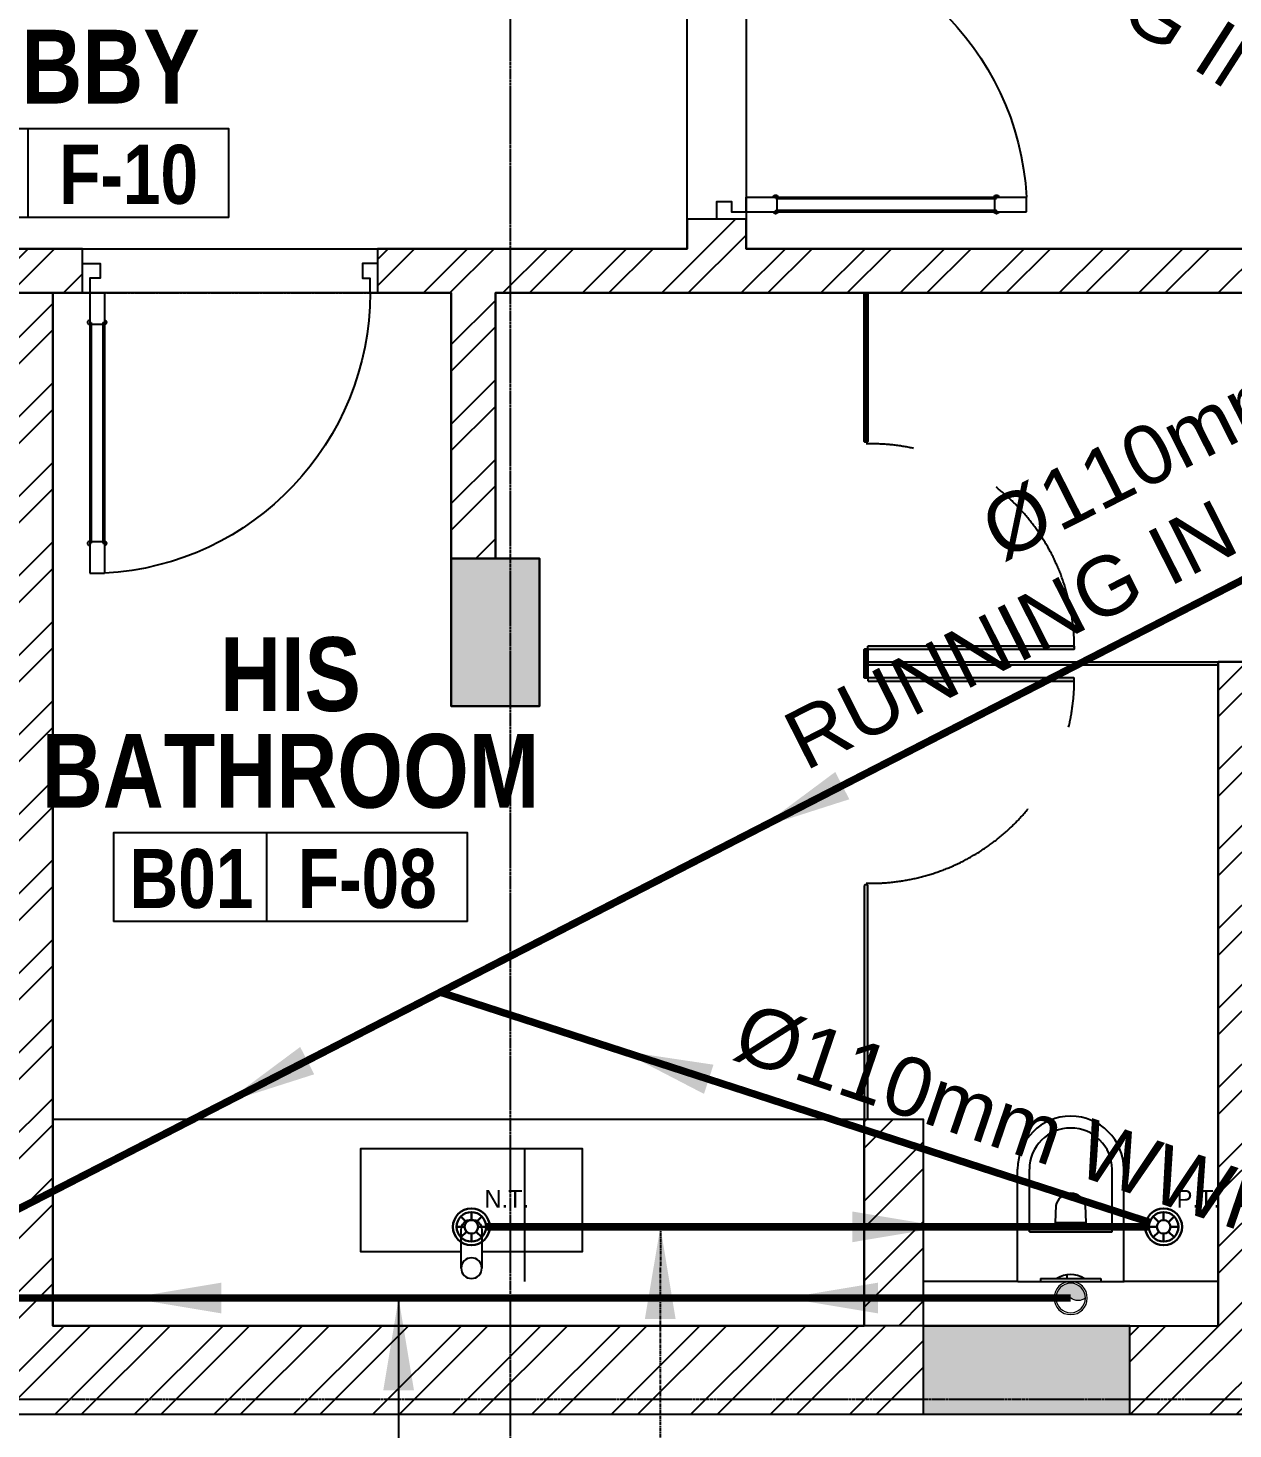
# Model space of a CAD drawing. Header units: millimetres. Extents: x -8500 to 104886, y -7800 to 56500.
# Drawn here: x 55916 to 60000, y 4500 to 9248 of the extents above; entities that cross this region are included whole.
import ezdxf
from ezdxf.enums import TextEntityAlignment as Align

# ---------------------------------------------------------------- set-up
doc = ezdxf.new("R2010")
doc.units = ezdxf.units.MM
doc.header["$LTSCALE"] = 10
doc.set_wipeout_variables(frame=1)
for name, pattern in [('1803 B01 Axis$0$CENTER2', [1.125, 0.75, -0.125, 0.125, -0.125]), ('1803 B01 b03$0$HIDDEN', [0.375, 0.25, -0.125]), ('ACISOWELD', [3, 2, -1]), ('CENTER', [2, 1.25, -0.25, 0.25, -0.25]), ('HIDDEN', [0.375, 0.25, -0.125])]:
    doc.linetypes.add(name, pattern=pattern)
for name, color, linetype in [('1803 B01 Axis$0$AXIS-MEP', 8, '1803 B01 Axis$0$CENTER2'), ('1803 B01 b03$0$COLS-AR', 4, 'Continuous'), ('1803 B01 b03$0$COLS-HATCH-AR', 251, 'Continuous'), ('1803 B01 b03$0$DOOR-AR', 43, 'Continuous'), ('1803 B01 b03$0$FIX-AR', 45, 'Continuous'), ('1803 B01 b03$0$HIDDEN-AR', 43, '1803 B01 b03$0$HIDDEN'), ('1803 B01 b03$0$TAG-ROOM-AR', 181, 'Continuous'), ('1803 B01 b03$0$WALL-AR', 7, 'Continuous'), ('CEILING', 7, 'Continuous'), ('DIM-IN-AR', 251, 'Continuous'), ('DOOR-AR', 43, 'Continuous'), ('FIX-AR', 45, 'Continuous'), ('ID-FUR', 1, 'Continuous'), ('ID-GLASS', 5, 'Continuous'), ('ID-HATCH', 8, 'Continuous'), ('ID-SANITARY', 1, 'Continuous'), ('ID-WIPEOUT', 8, 'Continuous')]:
    doc.layers.add(name, color=color, linetype=linetype)
for name, color, linetype, lineweight in [('FUR', 9, 'Continuous', 9), ('SH - SWP', 10, 'Continuous', 25), ('SH - WWP', 82, 'CENTER', 13), ('TOILET 2', 10, 'Continuous', 25), ('WWP', 82, 'CENTER', 13)]:
    doc.layers.add(name, color=color, linetype=linetype, lineweight=lineweight)
doc.styles.add('1803 B01 b03$0$ARABIC1', font='sarb.shx')
doc.styles.add('1803 B01 b03$0$BOLD-SOFT', font='swisscb.ttf')
doc.styles.add('ARIAL', font='Arial.ttf')
doc.dimstyles.new('1-100-OUT', dxfattribs={"dimscale": 1.25, "dimtxt": 180, "dimasz": 1, "dimexe": 0, "dimexo": 0, "dimgap": 60, "dimtad": 1, "dimdec": 0, "dimblk": 'DIM-END', "dimcen": 2.5, "dimclrd": 256, "dimclre": 3, "dimclrt": 3, "dimadec": 0, "dimazin": 0, "dimtfac": 1, "dimtdec": 0, "dimtix": 1, "dimtmove": 2, "dimatfit": 0, "dimldrblk": 'LEADER-ARROW', "dimlwe": -1, "dimarcsym": 0})
pattern_1 = [(45, (-2536.511658667004, 290.1926183005338), (3.394112549695428, 9.050966799187806), [60, -8, 20, -4]), (45, (-2534.164064153465, 295.3686399388193), (-6.590235200658622, 0.9333809511662438), [12, -1.32, 24, -3]), (45, (-2537.501608160665, 294.0109949189412), (12.81277487510024, 16.60286722226014), [32, -5.599999999999997, 16, -4])]

# ---------------------------------------------------------------- blocks, each defined once
blk = doc.blocks.new('1803 B01 b03$0$1st cols')
at = {"layer": '1803 B01 b03$0$COLS-HATCH-AR'}
h = blk.add_hatch(color=256, dxfattribs=at)
h.dxf.hatch_style = 1
h.paths.add_polyline_path([(57349.99999999987, 6950), (57650, 6950), (57650, 7450), (57349.99999999987, 7450)])
h = blk.add_hatch(color=256, dxfattribs=at)
h.dxf.hatch_style = 1
h.paths.add_polyline_path([(58949.9999999994, 4550), (59649.99999999943, 4550), (59649.99999999943, 4850), (58949.9999999994, 4850)])
at = {"layer": '1803 B01 b03$0$COLS-AR'}
for points in [[(57349.99999999987, 6950), (57650, 6950), (57650, 7450), (57349.99999999987, 7450)], [(58949.9999999994, 4550), (59649.99999999943, 4550), (59649.99999999943, 4850), (58949.9999999994, 4850)]]:
    blk.add_lwpolyline(points, close=True, dxfattribs=at)
blk = doc.blocks.new('1803 B01 Axis$0$1803 B01 AXIS')
for p, q in [((57550.00000000047, 55300), (57550.00000000048, -5800)), ((85099.99999999999, 4600), (-7300, 4600))]:
    blk.add_line(p, q)
blk = doc.blocks.new('1803 B01 Axis')
at = {"layer": '1803 B01 Axis$0$AXIS-MEP'}
blk.add_blockref('1803 B01 Axis$0$1803 B01 AXIS', (0, 0), dxfattribs=at)
blk = doc.blocks.new('1803 B01 b03$0$door 1000')
for p, q in [((24.99999526662577, -1.1718875612e-06), (25.00005665933713, 949.9999977178957)), ((25.00005665933713, 949.9999977178957), (75.00005666952347, 949.9999953245643)), ((74.9999952768121, -3.5652192309e-06), (75.00005666952347, 949.9999953245643)), ((25.0000517876324, 848.2212434319079), (30.00005178865104, 848.2212431927107)), ((30.0000000543223, 99.99999860929528), (30.00005178865104, 848.2212431927107)), ((30.00005153354142, 842.8863228036789), (70.00005154169047, 842.8863208887415)), ((70.00000006247137, 99.9999966948017), (70.00005179680011, 848.2212412777664)), ((70.00005179680011, 848.2212412777664), (75.00005179781874, 848.2212410385765)), ((25.00000005330367, 99.99999884848513), (30.0000000543223, 99.99999860929528)), ((30.00000030943193, 105.33491899832), (70.000000317581, 105.334917083841)), ((70.00000006247137, 99.9999966948017), (75.00000006349002, 99.99999645515345)), ((24.99999526662577, -1.1718875612e-06), (74.9999952768121, -3.5652192309e-06))]:
    blk.add_line(p, q)
for points in [[(0, -100), (60, -100), (60, -50), (25, -50), (25, 0), (0, 0)], [(1000, -100), (950, -100), (950, -50), (975, -50), (975, 0), (1000, 0)]]:
    blk.add_lwpolyline(points)
for centre, radius, start, end in [((23.20192924753064, -0.7172119808310528), 952.1272258847451, 0.0431587137992509, 86.8814251910626), ((26.88186890646466, 848.5091553698076), 8.316217539545733, 103.0783209643427, 256.9216735506072), ((73.11823470672245, 848.5091531565558), 8.316217539545733, 283.0783209643427, 76.92167355060718), ((26.88181714438542, 99.71208673050567), 8.316217539545733, 103.0783209643427, 256.9216735506072), ((73.11818294465775, 99.71208451770507), 8.316217539545733, 283.0783209643427, 76.92167355060718)]:
    blk.add_arc(centre, radius, start, end)
blk = doc.blocks.new('1803 B01 b03$0$ROOM NO-TAG-100')
for p, q in [((-0.8, 0), (-0.8, 3)), ((6, 0), (-6, 0))]:
    blk.add_line(p, q)
blk.add_lwpolyline([(6, 0), (6, 3), (-6, 3), (-6, 0)])
at = {"color": 3, "style": '1803 B01 b03$0$ARABIC1'}
for p in [(-7.276e-13, 20.4790046120312), (-7.276e-13, 17.71020842493213), (-7.276e-13, 14.91247788289933)]:
    blk.add_attdef('---', text='', height=2, dxfattribs=at).set_placement(p, align=Align.CENTER)
at = {"style": '1803 B01 b03$0$BOLD-SOFT'}
for p in [(-7.276e-13, 10.52454631379012), (-7.276e-13, 7.134277234512772), (-7.276e-13, 3.856659358398683)]:
    blk.add_attdef('///', text='', height=2.5, dxfattribs=at).set_placement(p, align=Align.CENTER)
at = {"color": 9, "style": '1803 B01 b03$0$BOLD-SOFT'}
for tag, p in [('B00', (-3.357659163579372, 0.4580259169837519)), ('X00', (2.602749884342629, 0.4580259169837519))]:
    blk.add_attdef(tag, text='', height=2, dxfattribs=at).set_placement(p, align=Align.CENTER)
blk = doc.blocks.new('door 1000')
for p, q in [((24.99999526662577, -1.1718875612e-06), (25.00005665933713, 949.9999977178957)), ((25.00005665933713, 949.9999977178957), (75.00005666952347, 949.9999953245643)), ((74.9999952768121, -3.5652192309e-06), (75.00005666952347, 949.9999953245643)), ((25.0000517876324, 848.2212434319079), (30.00005178865104, 848.2212431927107)), ((30.0000000543223, 99.99999860929528), (30.00005178865104, 848.2212431927107)), ((30.00005153354142, 842.8863228036789), (70.00005154169047, 842.8863208887415)), ((70.00000006247137, 99.9999966948017), (70.00005179680011, 848.2212412777664)), ((70.00005179680011, 848.2212412777664), (75.00005179781874, 848.2212410385765)), ((25.00000005330367, 99.99999884848513), (30.0000000543223, 99.99999860929528)), ((30.00000030943193, 105.33491899832), (70.000000317581, 105.334917083841)), ((70.00000006247137, 99.9999966948017), (75.00000006349002, 99.99999645515345)), ((24.99999526662577, -1.1718875612e-06), (74.9999952768121, -3.5652192309e-06))]:
    blk.add_line(p, q)
for points in [[(0, -100), (60, -100), (60, -50), (25, -50), (25, 0), (0, 0)], [(1000, -100), (950, -100), (950, -50), (975, -50), (975, 0), (1000, 0)]]:
    blk.add_lwpolyline(points)
for centre, radius, start, end in [((23.20192924753064, -0.7172119808310528), 952.1272258847451, 0.0431587137992509, 86.8814251910626), ((26.88186890646466, 848.5091553698076), 8.316217539545733, 103.0783209643427, 256.9216735506072), ((73.11823470672245, 848.5091531565558), 8.316217539545733, 283.0783209643427, 76.92167355060718), ((26.88181714438542, 99.71208673050567), 8.316217539545733, 103.0783209643427, 256.9216735506072), ((73.11818294465775, 99.71208451770507), 8.316217539545733, 283.0783209643427, 76.92167355060718)]:
    blk.add_arc(centre, radius, start, end)
blk = doc.blocks.new('*U143')
blk.add_wipeout([(-1.2505552149377763e-12, 150.0000000000009), (0, 2.2737367544323206e-13), (-1000.0062647382449, 2.2737367544323206e-13), (-1000.006264738246, 150.0000000000009)]).dxf.layer = 'ID-WIPEOUT'
blk.add_lwpolyline([(0, 0), (-1000.006264738245, 0), (-1000.006264738247, 150), (-1.3642e-12, 150)], close=True)
blk = doc.blocks.new('XR-FF_PLAN_INT$0$First Floor Plan$0$C41FC29B5')
for p, q in [((-102.5, -9.496549907547882), (-102.5, 0)), ((102.4999999999418, 0), (-102.5, 0)), ((102.4999999999418, -9.496549907547882), (102.4999999999418, 0)), ((102.4999999999418, -9.496549907606097), (-102.5, -9.496549907606097)), ((13.37831543828361, -22.71084404060821), (13.3783154382254, -9.496549907606097))]:
    blk.add_line(p, q)
blk.add_arc((0.5436691196518951, 59.44402094237738), 83.15136791716964, 236.0061155926657, 303.9938844105657)
blk = doc.blocks.new('XR-FF_PLAN_INT$0$First Floor Plan$0$C2B5C50D5')
at = {"ltscale": 10}
blk.add_wipeout([(180.00000000000722, -6.069170614903324e-14), (180.00000000000716, -380), (176.98028679686797, -412.83257658641844), (168.9668609955334, -442.04997893086), (153.4253451884626, -474.1310971666884), (135.46831911090186, -498.5256702882109), (112.48110747212985, -520.5275790079846), (91.30639436747418, -535.1229910348978), (66.25799146518642, -547.3615205684999), (42.27192237206128, -554.9659526278502), (18.797370707329264, -559.0158061582595), (-12.265556918999096, -559.5816140741211), (-44.69588348494051, -554.362490230841), (-73.95967860314852, -544.1035220247211), (-98.92173509590697, -530.3811501672142), (-132.15468117213982, -502.20941143909084), (-151.18060967418302, -477.6955641702394), (-168.1865325844255, -444.1349378827742), (-175.37610176893463, -420.53668620313925), (-178.7967418635842, -400.7779955473712), (-180.00000000000006, -379.99999999999255), (-179.99999999999278, 5.443418860806689e-15), (180.00000000002177, -6.069170614903592e-14)], dxfattribs=at).dxf.layer = 'ID-WIPEOUT'
for p, q in [((179.3317345519025, 0), (-180.6682654480973, 0)), ((-180, 0), (-180, -379.9999999999855)), ((180, 0), (180, -379.9999999999855)), ((-140, -168.2337855279766), (-139.9999999999854, -379.9999999999855)), ((140.0000000000145, -168.233785527962), (-140, -168.2337855279766)), ((140.0000000000145, -168.233785527962), (140.0000000000145, -379.9999999999855))]:
    blk.add_line(p, q, dxfattribs=at)
blk.add_lwpolyline([(50.24126471935597, -256.8885345024464), (52.76953814894659, -199.7069478053454), (0, -199.7069478053308), (-52.76953814893204, -199.7069478053308), (-50.24126471934142, -256.888534502461, 0.3653202861947638), (0, -298.6262657353218, 0.365320286194774)], format="xyb", close=True, dxfattribs=at)
for radius in [180.0000000000073, 140.0000000000073]:
    blk.add_arc((1.45519e-11, -379.9999999999855), radius, 180, 0, dxfattribs=at)
blk.add_blockref('XR-FF_PLAN_INT$0$First Floor Plan$0$C41FC29B5', (5.82077e-11, 0))
blk = doc.blocks.new('*U144')
at = {"layer": 'ID-HATCH'}
h = blk.add_hatch(dxfattribs=at)
h.set_pattern_fill('AR-RROOF', color=8, scale=4, angle=45)
h.set_pattern_definition([(45, (-3024.500857454155, 292.1572436664297), (3.394112549695428, 9.050966799187806), [60, -8, 20, -4]), (45, (-3022.153262940616, 297.3332653047153), (-6.590235200658622, 0.9333809511662438), [12, -1.32, 24, -3]), (45, (-3025.490806947817, 295.9756202848371), (12.81277487510024, 16.60286722226014), [32, -5.599999999999997, 16, -4])])
h.paths.add_polyline_path([(-2.000221779110852, 7.999964133634446), (-1185.989437783338, 7.969096949338601), (-1187.989382468537, 5.969060849330258), (-1187.989161210626, -2.030939624093051), (-1185.989105896477, -4.030903522554837), (-1.999888849186725, -4.000036338240687), (5.56274001447e-05, -2.000000238238099), (-0.0001662563492467, 6.00000023517841)])
blk.add_lwpolyline([(-2.000221779110852, 7.999964133634446), (-1185.989437783338, 7.969096949338601), (-1187.989382468537, 5.969060849330258), (-1187.989161210626, -2.030939624093051), (-1185.989105896477, -4.030903522554837), (-1.999888849186725, -4.000036338240687), (5.56274001447e-05, -2.000000238238099), (-0.0001662563492467, 6.00000023517841)], close=True)
blk = doc.blocks.new('*U145')
at = {"layer": 'ID-HATCH'}
h = blk.add_hatch(dxfattribs=at)
h.set_pattern_fill('AR-RROOF', color=8, scale=4, angle=45)
h.set_pattern_definition(pattern_1)
h.paths.add_polyline_path([(-2.000073119943863, -8.000001302270295), (-698.0001089188048, -7.995563926667054), (-700.0000907692021, -5.995564990848158), (-700.0000181707875, 2.004435485988004), (-698.0000000211853, 4.004436550004376), (-1.999963179260703, 3.999999174402218), (1.84625237125e-05, 2.0000002385852), (-5.47617287339e-05, -6.000000238255796)])
blk.add_lwpolyline([(-2.000073119943863, -8.000001302270295), (-698.0001089188048, -7.995563926667054), (-700.0000907692021, -5.995564990848158), (-700.0000181707875, 2.004435485988004), (-698.0000000211853, 4.004436550004376), (-1.999963179260703, 3.999999174402218), (1.84625237125e-05, 2.0000002385852), (-5.47617287339e-05, -6.000000238255796)], close=True)
blk = doc.blocks.new('*U146')
at = {"layer": 'ID-HATCH'}
h = blk.add_hatch(dxfattribs=at)
h.set_pattern_fill('AR-RROOF', color=8, scale=4, angle=45)
h.set_pattern_definition([(45, (-1936.51175159737, 292.187334439319), (3.394112549695428, 9.050966799187806), [60, -8, 20, -4]), (45, (-1934.164157083831, 297.3633560776045), (-6.590235200658622, 0.9333809511662438), [12, -1.32, 24, -3]), (45, (-1937.501701091031, 296.0057110577263), (12.81277487510024, 16.60286722226014), [32, -5.599999999999997, 16, -4])])
h.paths.add_polyline_path([(-2.000221779110852, 7.999964133634446), (-98.0003319265527, 7.999187722227866), (-100.0002766117524, 5.999151622219521), (-100.0000553538408, -2.000848851203784), (-98.00000003969211, -4.000812749665571), (-1.999888849186725, -4.000036338240687), (5.56274001447e-05, -2.000000238238099), (-0.0001662563492467, 6.00000023517841)])
blk.add_lwpolyline([(-2.000221779110852, 7.999964133634446), (-98.0003319265527, 7.999187722227866), (-100.0002766117524, 5.999151622219521), (-100.0000553538408, -2.000848851203784), (-98.00000003969211, -4.000812749665571), (-1.999888849186725, -4.000036338240687), (5.56274001447e-05, -2.000000238238099), (-0.0001662563492467, 6.00000023517841)], close=True)
blk = doc.blocks.new('*U147')
at = {"layer": 'ID-HATCH'}
h = blk.add_hatch(dxfattribs=at)
h.set_pattern_fill('AR-RROOF', color=8, scale=4, angle=45)
h.set_pattern_definition([(45, (-2342.471555788788, 292.1761067126769), (3.394112549695428, 9.050966799187806), [60, -8, 20, -4]), (45, (-2340.123961275249, 297.3521283509624), (-6.590235200658622, 0.9333809511662438), [12, -1.32, 24, -3]), (45, (-2343.46150528245, 295.9944833310843), (12.81277487510024, 16.60286722226014), [32, -5.599999999999997, 16, -4])])
h.paths.add_polyline_path([(-2.000221779110852, 7.999964133634446), (-503.9601361179706, 7.987959995585811), (-505.9600808031701, 5.987923895577467), (-505.9598595452587, -2.01207657784584), (-503.9598042311101, -4.012040476307626), (-1.999888849186725, -4.000036338240687), (5.56274001447e-05, -2.000000238238099), (-0.0001662563492467, 6.00000023517841)])
blk.add_lwpolyline([(-2.000221779110852, 7.999964133634446), (-503.9601361179706, 7.987959995585811), (-505.9600808031701, 5.987923895577467), (-505.9598595452587, -2.01207657784584), (-503.9598042311101, -4.012040476307626), (-1.999888849186725, -4.000036338240687), (5.56274001447e-05, -2.000000238238099), (-0.0001662563492467, 6.00000023517841)], close=True)
blk = doc.blocks.new('*U148')
at = {"layer": 'ID-HATCH'}
h = blk.add_hatch(dxfattribs=at)
h.set_pattern_fill('AR-RROOF', color=8, scale=4, angle=45)
h.set_pattern_definition(pattern_1)
h.paths.add_polyline_path([(-2.000073119943863, -8.000001302270295), (-698.0001089188048, -7.995563926667054), (-700.0000907692021, -5.995564990848158), (-700.0000181707875, 2.004435485988004), (-698.0000000211853, 4.004436550004376), (-1.999963179260703, 3.999999174402218), (1.84625237125e-05, 2.0000002385852), (-5.47617287339e-05, -6.000000238255796)])
blk.add_lwpolyline([(-2.000073119943863, -8.000001302270295), (-698.0001089188048, -7.995563926667054), (-700.0000907692021, -5.995564990848158), (-700.0000181707875, 2.004435485988004), (-698.0000000211853, 4.004436550004376), (-1.999963179260703, 3.999999174402218), (1.84625237125e-05, 2.0000002385852), (-5.47617287339e-05, -6.000000238255796)], close=True)
blk = doc.blocks.new('*U149')
at = {"layer": 'ID-HATCH'}
h = blk.add_hatch(dxfattribs=at)
h.set_pattern_fill('AR-RROOF', color=8, scale=4, angle=45)
h.set_pattern_definition([(45, (-2630.497222347346, 292.168140718466), (3.394112549695428, 9.050966799187806), [60, -8, 20, -4]), (45, (-2628.149627833807, 297.3441623567516), (-6.590235200658622, 0.9333809511662438), [12, -1.32, 24, -3]), (45, (-2631.487171841007, 295.9865173368734), (12.81277487510024, 16.60286722226014), [32, -5.599999999999997, 16, -4])])
h.paths.add_polyline_path([(-2.000221779110852, 7.999964133634446), (-791.9858026765288, 7.979994001374987), (-793.9857473617284, 5.979957901366645), (-793.9855261038167, -2.020042572056663), (-791.985470789668, -4.020006470518448), (-1.999888849186725, -4.000036338240687), (5.56274001447e-05, -2.000000238238099), (-0.0001662563492467, 6.00000023517841)])
blk.add_lwpolyline([(-2.000221779110852, 7.999964133634446), (-791.9858026765288, 7.979994001374987), (-793.9857473617284, 5.979957901366645), (-793.9855261038167, -2.020042572056663), (-791.985470789668, -4.020006470518448), (-1.999888849186725, -4.000036338240687), (5.56274001447e-05, -2.000000238238099), (-0.0001662563492467, 6.00000023517841)], close=True)
blk = doc.blocks.new('A$C29A14E84')
for p, q in [((-35, 0), (-35, -130)), ((35, -130), (35, 0))]:
    blk.add_line(p, q)
blk.add_lwpolyline([(-35, -55), (-375, -55), (-375, -405), (375, -405), (375, -55), (35, -55)])
blk.add_circle((0, 0), 35)
blk.add_arc((0, -130), 35, 180, 0)
blk = doc.blocks.new('A$C193A5146')
at = {"layer": 'SH - SWP', "lineweight": 15}
h = blk.add_hatch(color=256, dxfattribs=at)
edge = h.paths.add_edge_path()
edge.add_ellipse((-1, 1.249929575773421), major_axis=(-1.131884257421873, 1.131884257421873), ratio=1, start_angle=96.33861705339172, end_angle=173.6613829466086, ccw=False)
edge.add_ellipse((0, 0), major_axis=(1.414213562374951, 1.414213562374951), ratio=0.999999999997374, start_angle=-44.99999999999977, end_angle=135, ccw=False)
edge.add_ellipse((1, -1.249929575773421), major_axis=(1.131884257421873, 1.131884257421873), ratio=1, start_angle=6.338617053391655, end_angle=83.66138294660833)
for radius in [2.25, 2]:
    blk.add_circle((0, 0), radius, dxfattribs=at)
for centre, start, end in [((1, -1.249929575773421), 51.33861705367175, 128.6613829463282), ((-1, 1.249929575773421), 231.3386170536718, 308.6613829463283)]:
    blk.add_arc(centre, 1.600726067880088, start, end, dxfattribs=at)
blk = doc.blocks.new('DIM-END')
at = {"layer": 'DIM-IN-AR', "color": 1}
for p, q in [((0, -90.00000000000182), (0, 89.99999999999818)), ((-90, -1.819e-12), (90, -1.819e-12))]:
    blk.add_line(p, q, dxfattribs=at)
at = {"layer": 'DIM-IN-AR', "color": 1, "const_width": 7.5}
blk.add_lwpolyline([(63.63961030678911, 63.63961030678729), (-63.63961030679639, -63.63961030679092)], dxfattribs=at)
blk = doc.blocks.new('LEADER-ARROW')
blk.add_solid([(-250, 41.66666666606031), (0, 1.45519e-11), (-250, -41.66666666606031)])
blk = doc.blocks.new('GRGSRTR')
at = {"layer": 'SH - WWP', "linetype": 'Continuous', "lineweight": 30, "ltscale": 15}
for p, q in [((60548.62240326031, 11323.04428809136), (60548.62240339071, 11349.91000767424)), ((60525.53809920325, 11299.95998425781), (60498.67237962037, 11299.9599843882)), ((60532.29933536798, 11316.2830520831), (60513.30240296199, 11335.27998467162)), ((60564.9454710856, 11316.28305192664), (60583.94240367412, 11335.27998433262)), ((60571.70670709386, 11299.9599840343), (60598.57242667675, 11299.95998390391)), ((60532.29933521151, 11283.63691636547), (60513.30240262299, 11264.63998395949)), ((60548.6224030368, 11276.87568020075), (60548.62240290642, 11250.00996061787)), ((60564.94547092913, 11283.63691620901), (60583.94240333512, 11264.63998362049))]:
    blk.add_line(p, q, dxfattribs=at)
for radius in [62.4375294091072, 49.95002352728579, 23.08430394394335]:
    blk.add_circle((60548.62240314856, 11299.95998414606), radius, dxfattribs=at)
at = {"layer": 'SH - WWP', "linetype": 'Continuous', "lineweight": 30, "ltscale": 15, "insert": (60592.74224441497, 11425.05754604563), "char_height": 59.9400282327429, "width": 240.7110114728749, "attachment_point": 1}
blk.add_mtext('N.T.', dxfattribs=at)
blk = doc.blocks.new('HHYRYRY')
at = {"layer": 'SH - WWP', "linetype": 'Continuous', "lineweight": 30, "ltscale": 15}
for p, q in [((-29410825.76086126, -22433296.87752616), (-29410844.75779366, -22433277.88059358)), ((-29410809.43779336, -22433290.11629015), (-29410809.43779324, -22433263.25057057)), ((-29410793.11472554, -22433296.87752631), (-29410774.11779295, -22433277.88059391)), ((-29410832.52209742, -22433313.20059398), (-29410859.387817, -22433313.20059386)), ((-29410825.76086142, -22433329.52366188), (-29410844.757794, -22433348.52059428)), ((-29410793.11472569, -22433329.52366203), (-29410774.1177933, -22433348.52059462)), ((-29410786.35348953, -22433313.20059422), (-29410759.48776994, -22433313.20059434)), ((-29410809.43779358, -22433336.28489804), (-29410809.43779372, -22433363.15061762))]:
    blk.add_line(p, q, dxfattribs=at)
for radius in [62.4375294091072, 49.95002352728579, 23.08430394394335]:
    blk.add_circle((-29410809.43779347, -22433313.20059409), radius, dxfattribs=at)
at = {"layer": 'SH - WWP', "linetype": 'Continuous', "lineweight": 30, "ltscale": 15, "insert": (-29410765.3179522, -22433188.1030322), "char_height": 59.9400282327429, "width": 240.7110114728749, "attachment_point": 1}
blk.add_mtext('P.T.', dxfattribs=at)

msp = doc.modelspace()

# ---------------------------------------------------------------- hatches: boundary and pattern name
at = {"layer": 'ID-HATCH'}
h = msp.add_hatch(dxfattribs=at)
h.set_pattern_fill('ANSI32', color=256, scale=20)
h.set_pattern_definition([(45, (10599.99373526961, -5700.000000151313), (-134.7038418160373, 134.7038418160373), []), (45, (10689.79633526961, -5700.000000151313), (-134.7038418160373, 134.7038418160373), [])])
h.paths.add_polyline_path([(58949.99373527091, 5550.000000000164), (58749.9937352709, 5549.99999999984), (58749.9937352709, 4850.000000000001), (58949.99373527091, 4850.000000000001)])

# ---------------------------------------------------------------- linework, layer by layer
msp.add_lwpolyline([(58749.9937352709, 4850.000000000001), (58749.9937352709, 5550), (58949.99373527091, 5550), (58949.99373527091, 4850.000000000001)])
at = {"layer": '1803 B01 b03$0$FIX-AR'}
msp.add_line((57599.99999999994, 5000.00000015131), (57599.99999999994, 5450.000000151311), dxfattribs=at)
at = {"layer": '1803 B01 b03$0$HIDDEN-AR'}
for p, q in [((56100.00000000916, 8499.999999998225), (57100.00000000913, 8499.999999998225)), ((56100.00000000916, 8349.999999998225), (57100.00000000913, 8349.999999998225))]:
    msp.add_line(p, q, dxfattribs=at)
at = {"layer": '1803 B01 b03$0$WALL-AR'}
for points in [[(52850.00000000001, 8499.999999999849), (52550, 8500), (52550, 4850), (47850, 4850), (47850, 5450), (46950, 5450), (46950, 4550), (60249.99999999994, 4550), (60250, 6650), (62050, 6650), (62050.00000000003, 8499.999999999998), (61750.00000000004, 8499.999999999998), (61750, 8500), (60250.00000000003, 8500), (60250, 8500), (58350, 8500), (58350, 8600), (58150, 8600), (58150, 8500), (57100.00000000918, 8499.999999998225), (57100.00000000918, 8349.999999998225), (57350, 8350)], [(54150, 8349.99999999929), (56100.00000000924, 8349.999999998225), (56100.00000000924, 8499.999999998225), (54150, 8499.9999999992)], [(57350, 8350), (57349.99999999987, 7450), (57500, 7450), (57500, 8350), (61749.99999999999, 8350), (61749.99999999999, 7100), (59950, 7099.999999999997), (59950, 6949.999999999997), (59950, 6950), (59950, 4850), (56000, 4850), (56000.00000000073, 8349.999999998323), (55850.00000000068, 8349.999999998323), (55850, 5550), (52850, 5550), (52850, 8350)]]:
    msp.add_lwpolyline(points, dxfattribs=at)
at = {"layer": 'CEILING'}
msp.add_lwpolyline([(58349.99999999994, 9700.000000001311), (58350, 8500), (62050.00000000003, 8499.999999999927), (62050.00000000119, 6850), (64100.0000000012, 6850), (64100.0000000012, 8900.000000001311), (63999.99999999994, 8900.000000001311), (63999.99999999992, 11600.00000000131), (61938.00307002665, 11600.0000000013), (61938.00307002665, 10900.00000000131), (61738.00307002665, 10900.00000000131), (61738.00307002665, 11500.0000000013), (59350.00000000122, 11500), (59350.00000000122, 9700.000000001311)], close=True, dxfattribs=at)
msp.add_lwpolyline([(45050, 10250), (45050, 5350), (46949.99999999997, 5350), (46949.99999999997, 5450), (47850, 5450), (47850, 4850), (52550, 4850), (52550.00000000019, 8500.000000001319), (52850.00000000001, 8500.000000001304), (52850.00000000001, 5550), (55850, 5550), (55850.00000000152, 8349.999999998361), (54150, 8349.999999998443), (54150, 8500.000000001304), (58150, 8500), (58149.99999999994, 9700.000000001311)], dxfattribs=at)
at = {"layer": 'FIX-AR'}
msp.add_line((56000.00000000915, 5550), (58749.9937352709, 5550), dxfattribs=at)
at = {"layer": 'ID-GLASS', "color": 8, "linetype": 'HIDDEN', "ltscale": 250}
for centre, start, end in [((58771.8384135285, 7148.57752408617), 0, 91.29367952005173), ((58771.8384135285, 7039.448142701866), 268.7063204799482, 0)]:
    msp.add_arc(centre, 690.1802989175775, start, end, dxfattribs=at)
at = {"layer": 'TOILET 2'}
msp.add_lwpolyline([(56000.00000000012, 5550), (58749.9937352709, 5550), (58749.9937352709, 4850.000000000001), (56000.00000000012, 4850.000000000001)], close=True, dxfattribs=at)

# ---------------------------------------------------------------- block references
at = {"layer": '1803 B01 b03$0$DOOR-AR', "xscale": -1, "rotation": 270}
msp.add_blockref('1803 B01 b03$0$door 1000', (58349.99999999994, 8600), dxfattribs=at)
at = {"layer": '1803 B01 b03$0$TAG-ROOM-AR'}
ref = msp.add_blockref('1803 B01 b03$0$ROOM NO-TAG-100', (55996.49999999994, 8606.135905077637), dxfattribs=dict(at, xscale=100, yscale=100, zscale=100))
ref.add_attrib('X00', 'F-10', dxfattribs={"layer": '0', "color": 9, "height": 200, "style": '1803 B01 b03$0$BOLD-SOFT'}).set_placement((56256.77498843422, 8651.938496775996), align=Align.CENTER)
ref.add_attrib('B00', 'B01', dxfattribs={"layer": '0', "color": 9, "height": 200, "style": '1803 B01 b03$0$BOLD-SOFT'}).set_placement((55660.73408364207, 8651.938496775996), align=Align.CENTER)
ref.add_attrib('///', 'LOBBY', dxfattribs={"layer": '0', "height": 250, "style": '1803 B01 b03$0$BOLD-SOFT'}).set_placement((55996.49999999994, 8991.801840917513), align=Align.CENTER)
ref = msp.add_blockref('1803 B01 b03$0$ROOM NO-TAG-100', (56805.58068787633, 6219.743547100143), dxfattribs=dict(at, xscale=100, yscale=100, zscale=100))
ref.add_attrib('X00', 'F-08', dxfattribs={"layer": '0', "color": 9, "height": 200, "style": '1803 B01 b03$0$BOLD-SOFT'}).set_placement((57065.85567631062, 6265.546138798562), align=Align.CENTER)
ref.add_attrib('B00', 'B01', dxfattribs={"layer": '0', "color": 9, "height": 200, "style": '1803 B01 b03$0$BOLD-SOFT'}).set_placement((56469.81477151848, 6265.546138798562), align=Align.CENTER)
ref.add_attrib('///', 'BATHROOM', dxfattribs={"layer": '0', "height": 250, "style": '1803 B01 b03$0$BOLD-SOFT'}).set_placement((56805.58068787633, 6605.409482940018), align=Align.CENTER)
ref.add_attrib('///', 'HIS', dxfattribs={"layer": '0', "height": 250, "style": '1803 B01 b03$0$BOLD-SOFT'}).set_placement((56805.58068787633, 6933.171270551428), align=Align.CENTER)
at = {"layer": 'DOOR-AR', "xscale": -1, "rotation": 180}
msp.add_blockref('door 1000', (56100.00000000916, 8349.999999998225), dxfattribs=at)
at = {"layer": 'FIX-AR', "xscale": -1, "rotation": 180}
msp.add_blockref('A$C29A14E84', (57418.99936742907, 5045), dxfattribs=at)
at = {"layer": 'FUR', "color": 18, "lineweight": 20, "ltscale": 0.6, "true_color": 0x000000}
msp.add_blockref('HHYRYRY', (29470574.43779347, 22438498.20059409), dxfattribs=at)
at = {"layer": 'ID-FUR', "color": 8, "linetype": 'HIDDEN', "ltscale": 0.5}
msp.add_blockref('1803 B01 Axis', (0, 0), dxfattribs=at)
at = {"layer": 'ID-GLASS', "xscale": -1}
for name, p, rotation in [('*U147', (58757.97656821494, 7844.040140622503), 90), ('*U146', (58758.01038193166, 7044.039752916932), 90), ('*U144', (59950.00000000002, 7095.999963661755), 180)]:
    msp.add_blockref(name, p, dxfattribs=dict(at, rotation=rotation))
at = {"layer": 'ID-GLASS'}
for name, p, rotation in [('*U148', (58762.01985624084, 7146.040433199065), 180), ('*U149', (58757.97656821494, 6343.985526165534), 90.00000000000006)]:
    msp.add_blockref(name, p, dxfattribs=dict(at, rotation=rotation))
at = {"layer": 'ID-GLASS', "xscale": -1}
msp.add_blockref('*U145', (58762.01985624084, 7042.039626340464), dxfattribs=at)
at = {"layer": 'SH - WWP', "linetype": 'CENTER', "ltscale": 25}
msp.add_blockref('GRGSRTR', (-3130.109495166689, -6114.959972757845), dxfattribs=at)

# ---------------------------------------------------------------- texts
at = {"layer": 'WWP', "lineweight": 15, "ltscale": 20, "extrusion": (-0.0093665314604765, -0.0146060986144322, 0.9998494536537315), "insert": (61383.43886066093, 8768.94599433705, 6.332643193243825), "char_height": 200, "width": 3364.520095384295, "attachment_point": 3, "text_direction": (0.8417836123989149, -0.539815107140059, 0), "style": 'ARIAL'}
msp.add_mtext('Ø110mm WWP\\PRUNNING IN CEILING ', dxfattribs=at)
at = {"layer": 'WWP', "lineweight": 15, "ltscale": 20, "extrusion": (0.0078382499529864, -0.0154800473516434, 0.9998494536537315), "insert": (60856.94563690783, 8494.368309957723, 6.332643193243825), "char_height": 200, "width": 3364.520095384295, "attachment_point": 3, "text_direction": (0.8921513214279503, 0.4517366707212978, 0), "style": 'ARIAL'}
msp.add_mtext('Ø110mm WWP\\PRUNNING IN CEILING ', dxfattribs=at)

# ---------------------------------------------------------------- leaders
at = {"layer": 'SH - SWP'}
for points in [[(56258.4811615836, 4943.749973505411), (56976.19180001796, 4943.749973505411)], [(57172.06773756035, 4943.749973505411), (57172.06773756035, 3994.697985106424), (54863.66575786457, 3994.697985106424)]]:
    msp.add_leader(points, dimstyle='1-100-OUT', override={"dimgap": 60, "dimtad": 0}, dxfattribs=at)
at = {"layer": 'SH - WWP'}
for points, override in [([(58397.84152899808, 6537.50860296945, 1.51467787641e-05), (59111.54702957206, 6904.256769451335, 1.51467787641e-05)], {"dimgap": 60, "dimtad": 0}), ([(56584.17527654331, 5605.529275133357, 1.51467787641e-05), (57199.28929019117, 5921.614742460197, 1.51467787641e-05)], {"dimgap": 60, "dimtad": 0}), ([(57925.90210571598, 5781.426214404061), (58984.51143869962, 5438.115305821177)], {"dimgap": 60, "dimtad": 0}), ([(59021.78865233429, 5184.999999999989), (57700.97980722975, 5184.999999999934)], {"dimgap": 60, "dimtad": 0}), ([(58059.2930331803, 5184.999999999973), (58055.80137518058, 3229.938442670341), (55554.76113713827, 3229.938442670341)], {"dimtad": 0})]:
    msp.add_leader(points, dimstyle='1-100-OUT', override=override, dxfattribs=at)

# ---------------------------------------------------------------- next in the draw order: block references
at = {"layer": 'ID-SANITARY', "xscale": -1, "rotation": 180}
msp.add_blockref('*U143', (59950, 5000), dxfattribs=at)

# ---------------------------------------------------------------- next in the draw order: hatches: boundary and pattern name
at = {"layer": 'ID-HATCH'}
h = msp.add_hatch(dxfattribs=at)
h.set_pattern_fill('ANSI32', color=256, scale=20)
h.set_pattern_definition([(45, (41253.18090739825, 18352.88625430378), (-134.7038418160373, 134.7038418160373), []), (45, (41342.98350739825, 18352.88625430378), (-134.7038418160373, 134.7038418160373), [])])
h.paths.add_polyline_path([(58949.9999999994, 4850.000181991511), (55999.9937352715, 4850.000000000001), (55999.9937352715, 8349.999999999987), (56099.99373527148, 8350.000000000044), (56099.9937352715, 8499.999999999985), (54149.99373527148, 8499.999999999942), (54149.99373527148, 8350.000000000004), (55849.99373527151, 8350.000000000004), (55849.99373527148, 5549.999999999993), (52849.99999999997, 5550), (52849.99999999992, 4849.99999999999), (52849.99373527148, 4850.000000000001), (52849.99373527148, 8499.999999999998), (52550.0000000002, 8500), (52550.00000000006, 6599.999999999962), (52550.07794283365, 6599.999999999997), (52549.92205716634, 4850.000000000001), (47850, 4849.961028508137), (47850, 5450.038971340553), (47249.99373527148, 5450), (46949.99373527148, 5450), (46949.99373527065, 4549.999999999997), (58949.9999999994, 4549.999818008489)])
h.paths.add_polyline_path([(52550, 4849.999999999998), (52550, 6449.999999999999)], flags=16)
h.paths.add_polyline_path([(52849.99999999994, 4850.000000000001), (52849.99999999994, 5450.000000000001), (55849.99373527148, 5450.000000000001), (55849.99373527148, 4850.000000000001)], flags=16)
h.paths.add_polyline_path([(47750.00000000011, 4849.999999848689), (47249.99373527166, 4849.999999848689), (47249.99373527166, 5349.999999848689), (47750.00000000011, 5349.999999848689)], flags=16)

# ---------------------------------------------------------------- next in the draw order: linework, layer by layer
at = {"layer": 'SH - SWP', "linetype": 'ACISOWELD', "ltscale": 10, "const_width": 25}
msp.add_lwpolyline([(55729.24060049646, 4943.749973505411), (59449.99686763105, 4943.749973505411)], dxfattribs=at)

# ---------------------------------------------------------------- next in the draw order: block references
at = {"layer": 'ID-SANITARY', "rotation": 180.0084797221651}
msp.add_blockref('XR-FF_PLAN_INT$0$First Floor Plan$0$C2B5C50D5', (59449.99686763088, 5000), dxfattribs=at)

# ---------------------------------------------------------------- next in the draw order: leaders
at = {"layer": 'SH - SWP'}
msp.add_leader([(58484.57931440981, 4943.749973505411), (59202.28995284414, 4943.749973505411)], dimstyle='1-100-OUT', override={"dimgap": 60, "dimtad": 0}, dxfattribs=at)

# ---------------------------------------------------------------- next in the draw order: hatches: boundary and pattern name
at = {"layer": 'ID-HATCH'}
h = msp.add_hatch(dxfattribs=at)
h.set_pattern_fill('ANSI32', color=256, scale=20)
h.set_pattern_definition([(45, (10999.99999999996, 349.9999998316134), (-134.7038418160373, 134.7038418160373), []), (45, (11089.80259999996, 349.9999998316134), (-134.7038418160373, 134.7038418160373), [])])
h.paths.add_polyline_path([(60249.99999999997, 4999.999999982924), (59949.99999999992, 4999.999999982924), (59949.99999999992, 4850.000044357887), (59949.99999999997, 4849.999999982927), (59649.99999999937, 4849.999999982927), (59649.99999999937, 4549.999999982928), (60249.99999999997, 4549.999999982928)])
h.paths.add_polyline_path([(57100, 8349.999999982929), (57349.99999999072, 8349.999999982874), (57349.99999999072, 7449.999999984703), (57499.99999999078, 7449.999999984703), (57499.99999999078, 8349.999999982874), (61749.99999999997, 8349.999999982932), (62034.05211445329, 8499.999999999998), (58349.99999999997, 8499.999999982927), (58349.99999999997, 8599.999999982927), (58149.99999999997, 8599.999999982927), (58149.99999999997, 8499.999999982927), (57100, 8499.999999982929)])
h.paths.add_polyline_path([(61750, 7099.999999999997), (59950, 7099.999999999997), (59949.99999999997, 4999.999999982924), (60249.99999999997, 4999.999999982924), (60249.99999999997, 6649.999999982957), (62049.99999999997, 6649.999999982957), (62049.99999999995, 8499.999999982929), (61749.99999999995, 8349.99999998296)])

# ---------------------------------------------------------------- next in the draw order: linework, layer by layer
at = {"layer": 'CEILING'}
msp.add_lwpolyline([(56000.00000000073, 8349.99999999828), (56000.00000000073, 4850), (58749.9937352709, 4850), (58749.9937352709, 5550), (58949.99373527091, 5550), (58949.9999999994, 4850), (59950, 4849.99999999999), (59950.05865861111, 7099.999946332648), (61749.99999999997, 7100), (61749.99999999999, 8350), (57500, 8350), (57499.99999999995, 7450), (57650, 7450), (57650, 6950), (57349.99999999987, 6950), (57350, 8350)], close=True, dxfattribs=at)
at = {"layer": 'SH - WWP', "linetype": 'CENTER', "ltscale": 25, "const_width": 25, "elevation": 1.51467787641e-05}
msp.add_lwpolyline([(55728.92041184731, 5166.043866586378), (61565, 8165)], dxfattribs=at)
at = {"layer": 'SH - WWP', "linetype": 'CENTER', "ltscale": 25, "const_width": 25}
for points in [[(59717.48611005512, 5200.40891825131), (57313.17412682565, 5980.136156393808)], [(59715.04997647271, 5184.999999999907), (57468.46293150916, 5184.999999999999)]]:
    msp.add_lwpolyline(points, dxfattribs=at)

# ---------------------------------------------------------------- next in the draw order: block references
at = {"layer": '1803 B01 b03$0$COLS-AR'}
msp.add_blockref('1803 B01 b03$0$1st cols', (0, 0), dxfattribs=at)
at = {"layer": 'SH - SWP', "linetype": 'ByBlock', "lineweight": 0, "xscale": -25.00001177532509, "yscale": 25.00001177532509, "zscale": 25.00001177532509}
msp.add_blockref('A$C193A5146', (59449.99686763088, 4943.749973505519), dxfattribs=at)

# ---------------------------------------------------------------- next in the draw order: texts
at = {"layer": 'WWP', "lineweight": 15, "ltscale": 20, "extrusion": (-0.0056020334000765, -0.0164221572918737, 0.9998494536537315), "insert": (60196.24506934706, 5323.736167069572, 6.222929628213258), "char_height": 200, "width": 2474.372825265505, "attachment_point": 3, "text_direction": (0.9464473199487596, -0.3228582824736117, 0), "style": 'ARIAL'}
msp.add_mtext('Ø110mm WWP', dxfattribs=at)

doc.saveas('drawing.dxf')
